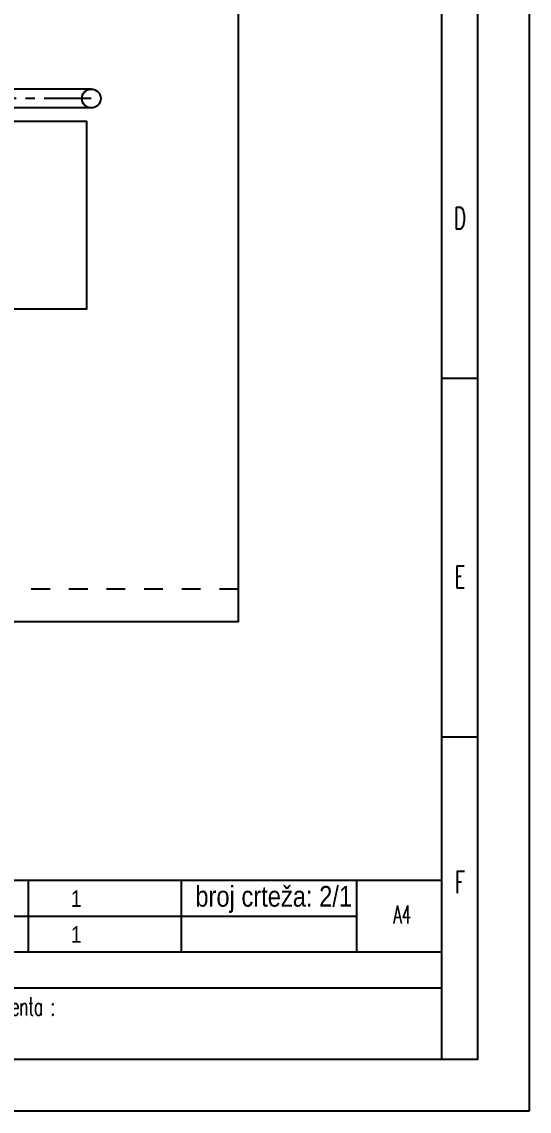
# Model space of a CAD drawing. Header units: millimetres. Extents: x 17886 to 18265, y -8727 to -7321.
# Drawn here: x 18019.19 to 18032.68, y -7672.02 to -7643.07 of the extents above; entities that cross this region are included whole.
import ezdxf

# ---------------------------------------------------------------- set-up
doc = ezdxf.new("R2010")
doc.units = ezdxf.units.MM
doc.linetypes.add('CENTER', pattern=[2, 1.25, -0.25, 0.25, -0.25])
doc.linetypes.add('EPL_DASH', pattern=[1, 0.5, -0.5])
for name, color, linetype in [('00 uvodnice', 82, 'Continuous'), ('01-KOSTUR ORMARA', 7, 'Continuous'), ('2757515_DXF_AXIS', 7, 'Continuous'), ('OO cn60', 1, 'Continuous'), ('vanjski i unutarnji zid', 7, 'Continuous')]:
    doc.layers.add(name, color=color, linetype=linetype)
doc.styles.add('ARIAL NARROW', font='ARIALN.TTF')
doc.styles.add('simboli', font='symbol.ttf', dxfattribs={"width": 0.6, "height": 2.2})

# ---------------------------------------------------------------- blocks, each defined once
blk = doc.blocks.new('Zaglavlje A4 prazno-Sue')
at = {"color": 7, "true_color": 0xffffff}
blk.add_lwpolyline([(297, 0), (0, 0), (0, 210), (297, 210)], close=True, dxfattribs=at)
at = {"layer": '01-KOSTUR ORMARA'}
for p, q in [((288.53, 70.83), (292, 70.83)), ((288.53, 36.17), (292, 36.17)), ((248.58, 15.4), (248.58, 22.33)), ((263.39, 15.4), (263.39, 22.33)), ((280.35, 15.4), (280.35, 22.33)), ((237.86, 18.86), (280.35, 18.86)), ((237.86, 15.4), (288.53, 15.4)), ((237.86, 11.93), (288.53, 11.93))]:
    blk.add_line(p, q, dxfattribs=at)
for points in [[(7, 205), (292, 205), (292, 5), (7, 5)], [(7, 22.33), (288.53, 22.33), (288.53, 5), (7, 5)]]:
    blk.add_lwpolyline(points, close=True, dxfattribs=at)
blk.add_lwpolyline([(7, 201.53), (288.53, 201.53), (288.53, 5)], dxfattribs=at)
at = {"layer": 'OO cn60', "color": 0, "linetype": 'Continuous', "style": 'simboli'}
for s, insert, char_height, width, attachment_point in [('{\\Fsimplex|c238;D}', (290.3, 87.35), 2.1214, 5.8258, 2), ('{\\Fsimplex|c238;E}', (290.3, 52.7), 2.1214, 5.8258, 2), ('{\\Fsimplex|c238;F}', (290.3, 23.18), 2.1214, 5.8258, 2), ('{\\Fsimplex|c238;A4}', (284.73, 19.89), 1.7679, 4.0787, 2), ('{\\Fsimplex|c238;Broj dokumenta :}', (238.58, 11.01), 1.7679, 16.5025, 1)]:
    blk.add_mtext(s, dxfattribs=dict(at, insert=insert, char_height=char_height, width=width, attachment_point=attachment_point))

msp = doc.modelspace()

# ---------------------------------------------------------------- linework, layer by layer
at = {"color": 30, "true_color": 0xf8991e}
msp.add_lwpolyline([(17959.98168, -7627.27897), (18024.94169, -7627.27897), (18024.94169, -7659.01293), (17959.98168, -7659.01293)], close=True, dxfattribs=at)
at = {"color": 30, "linetype": 'EPL_DASH', "true_color": 0xf8991e}
msp.add_lwpolyline([(17959.98168, -7628.17313), (18024.94169, -7628.17313), (18024.94169, -7658.14691), (17959.98168, -7658.14691)], close=True, dxfattribs=at)
at = {"color": 1}
msp.add_lwpolyline([(18016.61168, -7645.70768), (18016.71168, -7645.70768), (18016.71168, -7650.70768), (18016.6117, -7650.70768), (18016.61168, -7645.70768), (18020.91168, -7645.70768), (18020.91168, -7650.70768), (18016.6117, -7650.70768), (18017.9117, -7650.70768), (18017.9117, -7645.70768)], dxfattribs=at)
at = {"layer": '2757515_DXF_AXIS', "color": 7, "linetype": 'CENTER'}
msp.add_line((18021.03668, -7645.10768), (18008.89568, -7645.10768), dxfattribs=at)
at = {"layer": 'vanjski i unutarnji zid', "color": 0}
for p, q in [((18021.03668, -7644.85768), (18008.89568, -7644.85768)), ((18021.03668, -7645.35768), (18008.89568, -7645.35768))]:
    msp.add_line(p, q, dxfattribs=at)
msp.add_circle((18021.03668, -7645.10768), 0.25, dxfattribs=at)

# ---------------------------------------------------------------- block references
at = {"xscale": 0.275, "yscale": 0.275, "zscale": 0.275}
msp.add_blockref('Zaglavlje A4 prazno-Sue', (17951.00426, -7672.01777), dxfattribs=at)

# ---------------------------------------------------------------- texts
at = {"layer": '00 uvodnice', "color": 0, "linetype": 'Continuous', "attachment_point": 1, "style": 'ARIAL NARROW'}
for s, insert, char_height, width in [('1', (18020.49729, -7666.14732), 0.44, 4.1491667), ('broj crteža: 2/1', (18023.80269, -7666.03235), 0.55, 4.5060643), ('1', (18020.49729, -7667.10029), 0.44, 4.1491667)]:
    msp.add_mtext(s, dxfattribs=dict(at, insert=insert, char_height=char_height, width=width))

doc.saveas('drawing.dxf')
